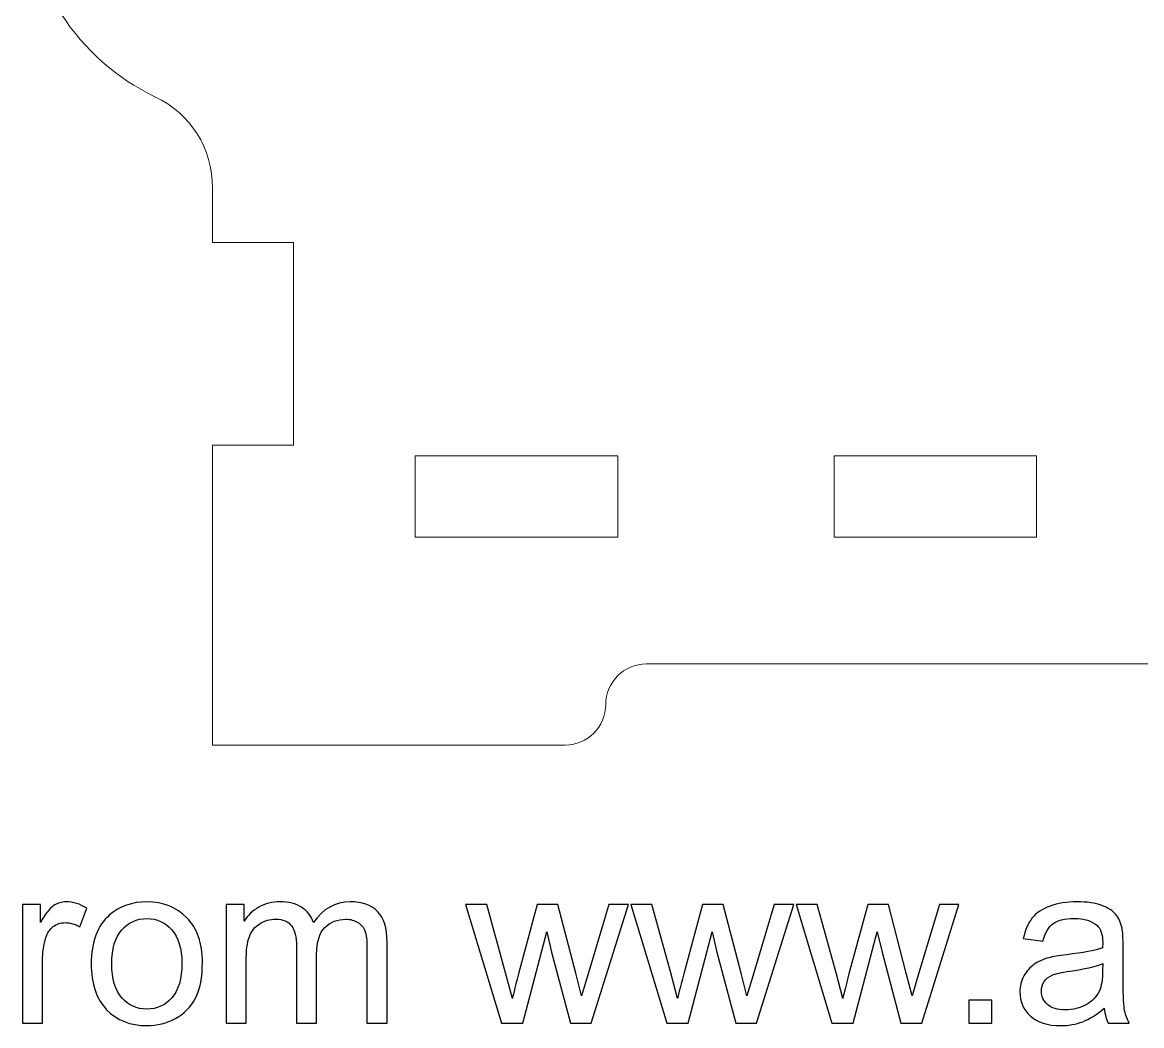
# Model space of a CAD drawing. Header units: millimetres. Extents: x -184 to 140, y -164 to 195.
# Drawn here: x -17.81 to 23.61, y -163.55 to -126.43 of the extents above; entities that cross this region are included whole.
import ezdxf

# ---------------------------------------------------------------- set-up
doc = ezdxf.new("R2010")
doc.units = ezdxf.units.MM
doc.header["$MEASUREMENT"] = 0
doc.layers.add('Layer 1', color=7, linetype='Continuous')

msp = doc.modelspace()

# ---------------------------------------------------------------- linework, layer by layer
at = {"layer": 'Layer 1', "color": 177, "lineweight": 5}
for points, knots in [([(55.2271, -7.4759), (55.2271, -7.4759), (58.2271, -7.4759), (58.2271, -7.4759), (58.2271, -7.4759), (58.2271, -7.4759), (58.2271, 0.0249), (58.2271, 0.0249), (58.2271, 0.0249), (58.2271, 0.0249), (55.2271, 0.0249), (55.2271, 0.0249), (55.2271, 0.0249), (55.2271, 0.0249), (29.7276, 0.0249), (29.7276, 0.0249), (29.7276, 0.0249), (25.5963, 0.0249), (22.2272, -3.3445), (22.2272, -7.4759), (22.2272, -7.4759), (22.2272, -7.4759), (22.2272, -41.4156), (22.2272, -41.4156), (22.2272, -41.4156), (22.2272, -57.9383), (5.7515, -71.4154), (-10.7727, -71.4154), (-10.7727, -71.4154), (-10.7727, -71.4154), (-10.7727, -110.5738), (-10.7727, -110.5738), (-10.7727, -110.5738), (-10.7727, -112.0526), (-11.5706, -113.3187), (-12.9045, -113.9569), (-12.9045, -113.9569), (-15.7433, -115.313), (-17.7057, -118.2125), (-17.7057, -121.5678), (-17.7057, -121.5678), (-17.7057, -124.9248), (-15.7433, -127.8228), (-12.9045, -129.1801), (-12.9045, -129.1801), (-11.5706, -129.8183), (-10.7727, -131.0847), (-10.7727, -132.5631), (-10.7727, -132.5631), (-10.7727, -132.5631), (-10.7727, -134.5794), (-10.7727, -134.5794), (-10.7727, -134.5794), (-10.7727, -134.5794), (-7.7726, -134.5794), (-7.7726, -134.5794), (-7.7726, -134.5794), (-7.7726, -134.5794), (-7.7726, -142.0787), (-7.7726, -142.0787), (-7.7726, -142.0787), (-7.7726, -142.0787), (-10.7727, -142.0787), (-10.7727, -142.0787), (-10.7727, -142.0787), (-10.7727, -142.0787), (-10.7727, -153.1717), (-10.7727, -153.1717), (-10.7727, -153.1717), (-10.7727, -153.1717), (2.2801, -153.1717), (2.2801, -153.1717), (2.2801, -153.1717), (3.1067, -153.1717), (3.7808, -152.498), (3.7808, -151.671), (3.7808, -151.671), (3.7808, -150.8456), (4.4546, -150.1717), (5.2801, -150.1717), (5.2801, -150.1717), (5.2801, -150.1717), (42.1743, -150.1717), (42.1743, -150.1717), (42.1743, -150.1717), (43.0009, -150.1717), (43.6751, -150.8456), (43.6751, -151.671), (43.6751, -151.671), (43.6751, -152.498), (44.3489, -153.1717), (45.1744, -153.1717), (45.1744, -153.1717), (45.1744, -153.1717), (55.2271, -153.1717), (55.2271, -153.1717), (55.2271, -153.1717), (55.2271, -153.1717), (55.2271, -142.4755), (55.2271, -142.4755), (55.2271, -142.4755), (55.2271, -142.4755), (58.2271, -142.4755), (58.2271, -142.4755), (58.2271, -142.4755), (58.2271, -142.4755), (58.2271, -134.9762), (58.2271, -134.9762), (58.2271, -134.9762), (58.2271, -134.9762), (55.2271, -134.9762), (55.2271, -134.9762), (55.2271, -134.9762), (55.2271, -134.9762), (55.2271, -127.4755), (55.2271, -127.4755), (55.2271, -127.4755), (55.2271, -127.4755), (58.2271, -127.4755), (58.2271, -127.4755), (58.2271, -127.4755), (58.2271, -127.4755), (58.2271, -119.9764), (58.2271, -119.9764), (58.2271, -119.9764), (58.2271, -119.9764), (55.2271, -119.9764), (55.2271, -119.9764), (55.2271, -119.9764), (55.2271, -119.9764), (55.2271, -112.4756), (55.2271, -112.4756), (55.2271, -112.4756), (55.2271, -112.4756), (58.2271, -112.4756), (58.2271, -112.4756), (58.2271, -112.4756), (58.2271, -112.4756), (58.2271, -104.9762), (58.2271, -104.9762), (58.2271, -104.9762), (58.2271, -104.9762), (55.2271, -104.9762), (55.2271, -104.9762), (55.2271, -104.9762), (55.2271, -104.9762), (55.2271, -97.4755), (55.2271, -97.4755), (55.2271, -97.4755), (55.2271, -97.4755), (58.2271, -97.4755), (58.2271, -97.4755), (58.2271, -97.4755), (58.2271, -97.4755), (58.2271, -89.9761), (58.2271, -89.9761), (58.2271, -89.9761), (58.2271, -89.9761), (55.2271, -89.9761), (55.2271, -89.9761), (55.2271, -89.9761), (55.2271, -89.9761), (55.2271, -82.4757), (55.2271, -82.4757), (55.2271, -82.4757), (55.2271, -82.4757), (58.2271, -82.4757), (58.2271, -82.4757), (58.2271, -82.4757), (58.2271, -82.4757), (58.2271, -74.9764), (58.2271, -74.9764), (58.2271, -74.9764), (58.2271, -74.9764), (55.2271, -74.9764), (55.2271, -74.9764), (55.2271, -74.9764), (55.2271, -74.9764), (55.2271, -67.4756), (55.2271, -67.4756), (55.2271, -67.4756), (55.2271, -67.4756), (58.2271, -67.4756), (58.2271, -67.4756), (58.2271, -67.4756), (58.2271, -67.4756), (58.2271, -59.9763), (58.2271, -59.9763), (58.2271, -59.9763), (58.2271, -59.9763), (55.2271, -59.9763), (55.2271, -59.9763), (55.2271, -59.9763), (55.2271, -59.9763), (55.2271, -52.4758), (55.2271, -52.4758), (55.2271, -52.4758), (55.2271, -52.4758), (58.2271, -52.4758), (58.2271, -52.4758), (58.2271, -52.4758), (58.2271, -52.4758), (58.2271, -44.9765), (58.2271, -44.9765), (58.2271, -44.9765), (58.2271, -44.9765), (55.2271, -44.9765), (55.2271, -44.9765), (55.2271, -44.9765), (55.2271, -44.9765), (55.2271, -37.4757), (55.2271, -37.4757), (55.2271, -37.4757), (55.2271, -37.4757), (58.2271, -37.4757), (58.2271, -37.4757), (58.2271, -37.4757), (58.2271, -37.4757), (58.2271, -29.975), (58.2271, -29.975), (58.2271, -29.975), (58.2271, -29.975), (55.2271, -29.975), (55.2271, -29.975), (55.2271, -29.975), (55.2271, -29.975), (55.2271, -22.476), (55.2271, -22.476), (55.2271, -22.476), (55.2271, -22.476), (58.2271, -22.476), (58.2271, -22.476), (58.2271, -22.476), (58.2271, -22.476), (58.2271, -14.9752), (58.2271, -14.9752), (58.2271, -14.9752), (58.2271, -14.9752), (55.2271, -14.9752), (55.2271, -14.9752), (55.2271, -14.9752), (55.2271, -14.9752), (55.2271, -7.4759), (55.2271, -7.4759)], [0, 0, 0, 0, 0.016129, 0.016129, 0.016129, 0.016129, 0.0322581, 0.0322581, 0.0322581, 0.0322581, 0.0483871, 0.0483871, 0.0483871, 0.0483871, 0.0645161, 0.0645161, 0.0645161, 0.0645161, 0.0806452, 0.0806452, 0.0806452, 0.0806452, 0.0967742, 0.0967742, 0.0967742, 0.0967742, 0.1129032, 0.1129032, 0.1129032, 0.1129032, 0.1290323, 0.1290323, 0.1290323, 0.1290323, 0.1451613, 0.1451613, 0.1451613, 0.1451613, 0.1612903, 0.1612903, 0.1612903, 0.1612903, 0.1774194, 0.1774194, 0.1774194, 0.1774194, 0.1935484, 0.1935484, 0.1935484, 0.1935484, 0.2096774, 0.2096774, 0.2096774, 0.2096774, 0.2258065, 0.2258065, 0.2258065, 0.2258065, 0.2419355, 0.2419355, 0.2419355, 0.2419355, 0.2580645, 0.2580645, 0.2580645, 0.2580645, 0.2741935, 0.2741935, 0.2741935, 0.2741935, 0.2903226, 0.2903226, 0.2903226, 0.2903226, 0.3064516, 0.3064516, 0.3064516, 0.3064516, 0.3225806, 0.3225806, 0.3225806, 0.3225806, 0.3387097, 0.3387097, 0.3387097, 0.3387097, 0.3548387, 0.3548387, 0.3548387, 0.3548387, 0.3709677, 0.3709677, 0.3709677, 0.3709677, 0.3870968, 0.3870968, 0.3870968, 0.3870968, 0.4032258, 0.4032258, 0.4032258, 0.4032258, 0.4193548, 0.4193548, 0.4193548, 0.4193548, 0.4354839, 0.4354839, 0.4354839, 0.4354839, 0.4516129, 0.4516129, 0.4516129, 0.4516129, 0.4677419, 0.4677419, 0.4677419, 0.4677419, 0.483871, 0.483871, 0.483871, 0.483871, 0.5, 0.5, 0.5, 0.5, 0.516129, 0.516129, 0.516129, 0.516129, 0.5322581, 0.5322581, 0.5322581, 0.5322581, 0.5483871, 0.5483871, 0.5483871, 0.5483871, 0.5645161, 0.5645161, 0.5645161, 0.5645161, 0.5806452, 0.5806452, 0.5806452, 0.5806452, 0.5967742, 0.5967742, 0.5967742, 0.5967742, 0.6129032, 0.6129032, 0.6129032, 0.6129032, 0.6290323, 0.6290323, 0.6290323, 0.6290323, 0.6451613, 0.6451613, 0.6451613, 0.6451613, 0.6612903, 0.6612903, 0.6612903, 0.6612903, 0.6774194, 0.6774194, 0.6774194, 0.6774194, 0.6935484, 0.6935484, 0.6935484, 0.6935484, 0.7096774, 0.7096774, 0.7096774, 0.7096774, 0.7258065, 0.7258065, 0.7258065, 0.7258065, 0.7419355, 0.7419355, 0.7419355, 0.7419355, 0.7580645, 0.7580645, 0.7580645, 0.7580645, 0.7741935, 0.7741935, 0.7741935, 0.7741935, 0.7903226, 0.7903226, 0.7903226, 0.7903226, 0.8064516, 0.8064516, 0.8064516, 0.8064516, 0.8225806, 0.8225806, 0.8225806, 0.8225806, 0.8387097, 0.8387097, 0.8387097, 0.8387097, 0.8548387, 0.8548387, 0.8548387, 0.8548387, 0.8709677, 0.8709677, 0.8709677, 0.8709677, 0.8870968, 0.8870968, 0.8870968, 0.8870968, 0.9032258, 0.9032258, 0.9032258, 0.9032258, 0.9193548, 0.9193548, 0.9193548, 0.9193548, 0.9354839, 0.9354839, 0.9354839, 0.9354839, 0.9516129, 0.9516129, 0.9516129, 0.9516129, 0.9677419, 0.9677419, 0.9677419, 0.9677419, 1, 1, 1, 1]), ([(4.2271, -145.4755), (4.2271, -145.4755), (4.2271, -142.4755), (4.2271, -142.4755), (4.2271, -142.4755), (4.2271, -142.4755), (-3.2722, -142.4755), (-3.2722, -142.4755), (-3.2722, -142.4755), (-3.2722, -142.4755), (-3.2722, -145.4755), (-3.2722, -145.4755), (-3.2722, -145.4755), (-3.2722, -145.4755), (4.2271, -145.4755), (4.2271, -145.4755)], [0, 0, 0, 0, 0.2, 0.2, 0.2, 0.2, 0.4, 0.4, 0.4, 0.4, 0.6, 0.6, 0.6, 0.6, 1, 1, 1, 1]), ([(19.7275, -145.4755), (19.7275, -145.4755), (19.7275, -142.4755), (19.7275, -142.4755), (19.7275, -142.4755), (19.7275, -142.4755), (12.2281, -142.4755), (12.2281, -142.4755), (12.2281, -142.4755), (12.2281, -142.4755), (12.2281, -145.4755), (12.2281, -145.4755), (12.2281, -145.4755), (12.2281, -145.4755), (19.7275, -145.4755), (19.7275, -145.4755)], [0, 0, 0, 0, 0.2, 0.2, 0.2, 0.2, 0.4, 0.4, 0.4, 0.4, 0.6, 0.6, 0.6, 0.6, 1, 1, 1, 1])]:
    msp.add_open_spline(points, degree=3, knots=knots, dxfattribs=at)
at = {"layer": 'Layer 1', "color": 250, "lineweight": 15}
for points, knots in [([(55.2271, -7.4759), (55.2271, -7.4759), (58.2271, -7.4759), (58.2271, -7.4759), (58.2271, -7.4759), (58.2271, -7.4759), (58.2271, 0.0249), (58.2271, 0.0249), (58.2271, 0.0249), (58.2271, 0.0249), (55.2271, 0.0249), (55.2271, 0.0249), (55.2271, 0.0249), (55.2271, 0.0249), (29.7276, 0.0249), (29.7276, 0.0249), (29.7276, 0.0249), (25.5963, 0.0249), (22.2272, -3.3445), (22.2272, -7.4759), (22.2272, -7.4759), (22.2272, -7.4759), (22.2272, -41.4156), (22.2272, -41.4156), (22.2272, -41.4156), (22.2272, -57.9383), (5.7515, -71.4154), (-10.7727, -71.4154), (-10.7727, -71.4154), (-10.7727, -71.4154), (-10.7727, -110.5738), (-10.7727, -110.5738), (-10.7727, -110.5738), (-10.7727, -112.0526), (-11.5706, -113.3187), (-12.9045, -113.9569), (-12.9045, -113.9569), (-15.7433, -115.313), (-17.7057, -118.2125), (-17.7057, -121.5678), (-17.7057, -121.5678), (-17.7057, -124.9248), (-15.7433, -127.8228), (-12.9045, -129.1801), (-12.9045, -129.1801), (-11.5706, -129.8183), (-10.7727, -131.0847), (-10.7727, -132.5631), (-10.7727, -132.5631), (-10.7727, -132.5631), (-10.7727, -134.5794), (-10.7727, -134.5794), (-10.7727, -134.5794), (-10.7727, -134.5794), (-7.7726, -134.5794), (-7.7726, -134.5794), (-7.7726, -134.5794), (-7.7726, -134.5794), (-7.7726, -142.0787), (-7.7726, -142.0787), (-7.7726, -142.0787), (-7.7726, -142.0787), (-10.7727, -142.0787), (-10.7727, -142.0787), (-10.7727, -142.0787), (-10.7727, -142.0787), (-10.7727, -153.1717), (-10.7727, -153.1717), (-10.7727, -153.1717), (-10.7727, -153.1717), (2.2801, -153.1717), (2.2801, -153.1717), (2.2801, -153.1717), (3.1067, -153.1717), (3.7808, -152.498), (3.7808, -151.671), (3.7808, -151.671), (3.7808, -150.8456), (4.4546, -150.1717), (5.2801, -150.1717), (5.2801, -150.1717), (5.2801, -150.1717), (42.1743, -150.1717), (42.1743, -150.1717), (42.1743, -150.1717), (43.0009, -150.1717), (43.6751, -150.8456), (43.6751, -151.671), (43.6751, -151.671), (43.6751, -152.498), (44.3489, -153.1717), (45.1744, -153.1717), (45.1744, -153.1717), (45.1744, -153.1717), (55.2271, -153.1717), (55.2271, -153.1717), (55.2271, -153.1717), (55.2271, -153.1717), (55.2271, -142.4755), (55.2271, -142.4755), (55.2271, -142.4755), (55.2271, -142.4755), (58.2271, -142.4755), (58.2271, -142.4755), (58.2271, -142.4755), (58.2271, -142.4755), (58.2271, -134.9762), (58.2271, -134.9762), (58.2271, -134.9762), (58.2271, -134.9762), (55.2271, -134.9762), (55.2271, -134.9762), (55.2271, -134.9762), (55.2271, -134.9762), (55.2271, -127.4755), (55.2271, -127.4755), (55.2271, -127.4755), (55.2271, -127.4755), (58.2271, -127.4755), (58.2271, -127.4755), (58.2271, -127.4755), (58.2271, -127.4755), (58.2271, -119.9764), (58.2271, -119.9764), (58.2271, -119.9764), (58.2271, -119.9764), (55.2271, -119.9764), (55.2271, -119.9764), (55.2271, -119.9764), (55.2271, -119.9764), (55.2271, -112.4756), (55.2271, -112.4756), (55.2271, -112.4756), (55.2271, -112.4756), (58.2271, -112.4756), (58.2271, -112.4756), (58.2271, -112.4756), (58.2271, -112.4756), (58.2271, -104.9762), (58.2271, -104.9762), (58.2271, -104.9762), (58.2271, -104.9762), (55.2271, -104.9762), (55.2271, -104.9762), (55.2271, -104.9762), (55.2271, -104.9762), (55.2271, -97.4755), (55.2271, -97.4755), (55.2271, -97.4755), (55.2271, -97.4755), (58.2271, -97.4755), (58.2271, -97.4755), (58.2271, -97.4755), (58.2271, -97.4755), (58.2271, -89.9761), (58.2271, -89.9761), (58.2271, -89.9761), (58.2271, -89.9761), (55.2271, -89.9761), (55.2271, -89.9761), (55.2271, -89.9761), (55.2271, -89.9761), (55.2271, -82.4757), (55.2271, -82.4757), (55.2271, -82.4757), (55.2271, -82.4757), (58.2271, -82.4757), (58.2271, -82.4757), (58.2271, -82.4757), (58.2271, -82.4757), (58.2271, -74.9764), (58.2271, -74.9764), (58.2271, -74.9764), (58.2271, -74.9764), (55.2271, -74.9764), (55.2271, -74.9764), (55.2271, -74.9764), (55.2271, -74.9764), (55.2271, -67.4756), (55.2271, -67.4756), (55.2271, -67.4756), (55.2271, -67.4756), (58.2271, -67.4756), (58.2271, -67.4756), (58.2271, -67.4756), (58.2271, -67.4756), (58.2271, -59.9763), (58.2271, -59.9763), (58.2271, -59.9763), (58.2271, -59.9763), (55.2271, -59.9763), (55.2271, -59.9763), (55.2271, -59.9763), (55.2271, -59.9763), (55.2271, -52.4758), (55.2271, -52.4758), (55.2271, -52.4758), (55.2271, -52.4758), (58.2271, -52.4758), (58.2271, -52.4758), (58.2271, -52.4758), (58.2271, -52.4758), (58.2271, -44.9765), (58.2271, -44.9765), (58.2271, -44.9765), (58.2271, -44.9765), (55.2271, -44.9765), (55.2271, -44.9765), (55.2271, -44.9765), (55.2271, -44.9765), (55.2271, -37.4757), (55.2271, -37.4757), (55.2271, -37.4757), (55.2271, -37.4757), (58.2271, -37.4757), (58.2271, -37.4757), (58.2271, -37.4757), (58.2271, -37.4757), (58.2271, -29.975), (58.2271, -29.975), (58.2271, -29.975), (58.2271, -29.975), (55.2271, -29.975), (55.2271, -29.975), (55.2271, -29.975), (55.2271, -29.975), (55.2271, -22.476), (55.2271, -22.476), (55.2271, -22.476), (55.2271, -22.476), (58.2271, -22.476), (58.2271, -22.476), (58.2271, -22.476), (58.2271, -22.476), (58.2271, -14.9752), (58.2271, -14.9752), (58.2271, -14.9752), (58.2271, -14.9752), (55.2271, -14.9752), (55.2271, -14.9752), (55.2271, -14.9752), (55.2271, -14.9752), (55.2271, -7.4759), (55.2271, -7.4759)], [0, 0, 0, 0, 0.016129, 0.016129, 0.016129, 0.016129, 0.0322581, 0.0322581, 0.0322581, 0.0322581, 0.0483871, 0.0483871, 0.0483871, 0.0483871, 0.0645161, 0.0645161, 0.0645161, 0.0645161, 0.0806452, 0.0806452, 0.0806452, 0.0806452, 0.0967742, 0.0967742, 0.0967742, 0.0967742, 0.1129032, 0.1129032, 0.1129032, 0.1129032, 0.1290323, 0.1290323, 0.1290323, 0.1290323, 0.1451613, 0.1451613, 0.1451613, 0.1451613, 0.1612903, 0.1612903, 0.1612903, 0.1612903, 0.1774194, 0.1774194, 0.1774194, 0.1774194, 0.1935484, 0.1935484, 0.1935484, 0.1935484, 0.2096774, 0.2096774, 0.2096774, 0.2096774, 0.2258065, 0.2258065, 0.2258065, 0.2258065, 0.2419355, 0.2419355, 0.2419355, 0.2419355, 0.2580645, 0.2580645, 0.2580645, 0.2580645, 0.2741935, 0.2741935, 0.2741935, 0.2741935, 0.2903226, 0.2903226, 0.2903226, 0.2903226, 0.3064516, 0.3064516, 0.3064516, 0.3064516, 0.3225806, 0.3225806, 0.3225806, 0.3225806, 0.3387097, 0.3387097, 0.3387097, 0.3387097, 0.3548387, 0.3548387, 0.3548387, 0.3548387, 0.3709677, 0.3709677, 0.3709677, 0.3709677, 0.3870968, 0.3870968, 0.3870968, 0.3870968, 0.4032258, 0.4032258, 0.4032258, 0.4032258, 0.4193548, 0.4193548, 0.4193548, 0.4193548, 0.4354839, 0.4354839, 0.4354839, 0.4354839, 0.4516129, 0.4516129, 0.4516129, 0.4516129, 0.4677419, 0.4677419, 0.4677419, 0.4677419, 0.483871, 0.483871, 0.483871, 0.483871, 0.5, 0.5, 0.5, 0.5, 0.516129, 0.516129, 0.516129, 0.516129, 0.5322581, 0.5322581, 0.5322581, 0.5322581, 0.5483871, 0.5483871, 0.5483871, 0.5483871, 0.5645161, 0.5645161, 0.5645161, 0.5645161, 0.5806452, 0.5806452, 0.5806452, 0.5806452, 0.5967742, 0.5967742, 0.5967742, 0.5967742, 0.6129032, 0.6129032, 0.6129032, 0.6129032, 0.6290323, 0.6290323, 0.6290323, 0.6290323, 0.6451613, 0.6451613, 0.6451613, 0.6451613, 0.6612903, 0.6612903, 0.6612903, 0.6612903, 0.6774194, 0.6774194, 0.6774194, 0.6774194, 0.6935484, 0.6935484, 0.6935484, 0.6935484, 0.7096774, 0.7096774, 0.7096774, 0.7096774, 0.7258065, 0.7258065, 0.7258065, 0.7258065, 0.7419355, 0.7419355, 0.7419355, 0.7419355, 0.7580645, 0.7580645, 0.7580645, 0.7580645, 0.7741935, 0.7741935, 0.7741935, 0.7741935, 0.7903226, 0.7903226, 0.7903226, 0.7903226, 0.8064516, 0.8064516, 0.8064516, 0.8064516, 0.8225806, 0.8225806, 0.8225806, 0.8225806, 0.8387097, 0.8387097, 0.8387097, 0.8387097, 0.8548387, 0.8548387, 0.8548387, 0.8548387, 0.8709677, 0.8709677, 0.8709677, 0.8709677, 0.8870968, 0.8870968, 0.8870968, 0.8870968, 0.9032258, 0.9032258, 0.9032258, 0.9032258, 0.9193548, 0.9193548, 0.9193548, 0.9193548, 0.9354839, 0.9354839, 0.9354839, 0.9354839, 0.9516129, 0.9516129, 0.9516129, 0.9516129, 0.9677419, 0.9677419, 0.9677419, 0.9677419, 1, 1, 1, 1]), ([(4.2271, -145.4755), (4.2271, -145.4755), (4.2271, -142.4755), (4.2271, -142.4755), (4.2271, -142.4755), (4.2271, -142.4755), (-3.2722, -142.4755), (-3.2722, -142.4755), (-3.2722, -142.4755), (-3.2722, -142.4755), (-3.2722, -145.4755), (-3.2722, -145.4755), (-3.2722, -145.4755), (-3.2722, -145.4755), (4.2271, -145.4755), (4.2271, -145.4755)], [0, 0, 0, 0, 0.2, 0.2, 0.2, 0.2, 0.4, 0.4, 0.4, 0.4, 0.6, 0.6, 0.6, 0.6, 1, 1, 1, 1]), ([(19.7275, -145.4755), (19.7275, -145.4755), (19.7275, -142.4755), (19.7275, -142.4755), (19.7275, -142.4755), (19.7275, -142.4755), (12.2281, -142.4755), (12.2281, -142.4755), (12.2281, -142.4755), (12.2281, -142.4755), (12.2281, -145.4755), (12.2281, -145.4755), (12.2281, -145.4755), (12.2281, -145.4755), (19.7275, -145.4755), (19.7275, -145.4755)], [0, 0, 0, 0, 0.2, 0.2, 0.2, 0.2, 0.4, 0.4, 0.4, 0.4, 0.6, 0.6, 0.6, 0.6, 1, 1, 1, 1])]:
    msp.add_open_spline(points, degree=3, knots=knots, dxfattribs=at)
at = {"layer": 'Layer 1', "color": 7}
for points, knots in [([(-17.8096, -163.4598), (-17.8096, -163.4598), (-17.8096, -159.0656), (-17.8096, -159.0656), (-17.8096, -159.0656), (-17.8096, -159.0656), (-17.1407, -159.0656), (-17.1407, -159.0656), (-17.1407, -159.0656), (-17.1407, -159.0656), (-17.1407, -159.7387), (-17.1407, -159.7387), (-17.1407, -159.7387), (-16.97, -159.4268), (-16.8119, -159.2208), (-16.6666, -159.122), (-16.6666, -159.122), (-16.5212, -159.0218), (-16.3618, -158.9724), (-16.1882, -158.9724), (-16.1882, -158.9724), (-15.937, -158.9724), (-15.6816, -159.0515), (-15.422, -159.2081), (-15.422, -159.2081), (-15.422, -159.2081), (-15.6872, -159.8953), (-15.6872, -159.8953), (-15.6872, -159.8953), (-15.8679, -159.7937), (-16.0485, -159.7429), (-16.2291, -159.7429), (-16.2291, -159.7429), (-16.3914, -159.7429), (-16.5367, -159.7923), (-16.6651, -159.8897), (-16.6651, -159.8897), (-16.7936, -159.987), (-16.8853, -160.1225), (-16.9403, -160.2961), (-16.9403, -160.2961), (-17.0236, -160.56), (-17.0645, -160.8492), (-17.0645, -161.1639), (-17.0645, -161.1639), (-17.0645, -161.1639), (-17.0645, -163.4598), (-17.0645, -163.4598), (-17.0645, -163.4598), (-17.0645, -163.4598), (-17.8096, -163.4598), (-17.8096, -163.4598)], [0, 0, 0, 0, 0.0714286, 0.0714286, 0.0714286, 0.0714286, 0.1428571, 0.1428571, 0.1428571, 0.1428571, 0.2142857, 0.2142857, 0.2142857, 0.2142857, 0.2857143, 0.2857143, 0.2857143, 0.2857143, 0.3571429, 0.3571429, 0.3571429, 0.3571429, 0.4285714, 0.4285714, 0.4285714, 0.4285714, 0.5, 0.5, 0.5, 0.5, 0.5714286, 0.5714286, 0.5714286, 0.5714286, 0.6428571, 0.6428571, 0.6428571, 0.6428571, 0.7142857, 0.7142857, 0.7142857, 0.7142857, 0.7857143, 0.7857143, 0.7857143, 0.7857143, 0.8571429, 0.8571429, 0.8571429, 0.8571429, 1, 1, 1, 1]), ([(-15.2611, -161.2627), (-15.2611, -160.4513), (-15.0353, -159.8502), (-14.5824, -159.4593), (-14.5824, -159.4593), (-14.2056, -159.1347), (-13.7441, -158.9724), (-13.2009, -158.9724), (-13.2009, -158.9724), (-12.5983, -158.9724), (-12.1044, -159.17), (-11.7206, -159.5651), (-11.7206, -159.5651), (-11.3382, -159.9588), (-11.1463, -160.5049), (-11.1463, -161.2006), (-11.1463, -161.2006), (-11.1463, -161.765), (-11.2309, -162.2081), (-11.4003, -162.5313), (-11.4003, -162.5313), (-11.5696, -162.8544), (-11.8166, -163.1056), (-12.1411, -163.2848), (-12.1411, -163.2848), (-12.4643, -163.464), (-12.8185, -163.5529), (-13.2009, -163.5529), (-13.2009, -163.5529), (-13.8161, -163.5529), (-14.3128, -163.3568), (-14.6924, -162.9631), (-14.6924, -162.9631), (-15.072, -162.5694), (-15.2611, -162.0021), (-15.2611, -161.2627)], [0, 0, 0, 0, 0.1, 0.1, 0.1, 0.1, 0.2, 0.2, 0.2, 0.2, 0.3, 0.3, 0.3, 0.3, 0.4, 0.4, 0.4, 0.4, 0.5, 0.5, 0.5, 0.5, 0.6, 0.6, 0.6, 0.6, 0.7, 0.7, 0.7, 0.7, 0.8, 0.8, 0.8, 0.8, 1, 1, 1, 1]), ([(-10.2728, -163.4598), (-10.2728, -163.4598), (-10.2728, -159.0656), (-10.2728, -159.0656), (-10.2728, -159.0656), (-10.2728, -159.0656), (-9.6039, -159.0656), (-9.6039, -159.0656), (-9.6039, -159.0656), (-9.6039, -159.0656), (-9.6039, -159.6865), (-9.6039, -159.6865), (-9.6039, -159.6865), (-9.4671, -159.472), (-9.2836, -159.2984), (-9.055, -159.1686), (-9.055, -159.1686), (-8.8264, -159.0374), (-8.5668, -158.9724), (-8.2747, -158.9724), (-8.2747, -158.9724), (-7.9501, -158.9724), (-7.6834, -159.0402), (-7.476, -159.1742), (-7.476, -159.1742), (-7.2685, -159.3097), (-7.1218, -159.4974), (-7.0371, -159.7401), (-7.0371, -159.7401), (-6.6872, -159.2279), (-6.2342, -158.9724), (-5.6754, -158.9724), (-5.6754, -158.9724), (-5.2379, -158.9724), (-4.9007, -159.0924), (-4.6664, -159.3337), (-4.6664, -159.3337), (-4.4308, -159.575), (-4.3122, -159.9461), (-4.3122, -160.4471), (-4.3122, -160.4471), (-4.3122, -160.4471), (-4.3122, -163.4598), (-4.3122, -163.4598), (-4.3122, -163.4598), (-4.3122, -163.4598), (-5.0573, -163.4598), (-5.0573, -163.4598), (-5.0573, -163.4598), (-5.0573, -163.4598), (-5.0573, -160.694), (-5.0573, -160.694), (-5.0573, -160.694), (-5.0573, -160.3977), (-5.0827, -160.1832), (-5.1307, -160.052), (-5.1307, -160.052), (-5.1787, -159.9207), (-5.2662, -159.8163), (-5.3946, -159.7359), (-5.3946, -159.7359), (-5.5216, -159.6554), (-5.6711, -159.6159), (-5.8419, -159.6159), (-5.8419, -159.6159), (-6.1523, -159.6159), (-6.4092, -159.7189), (-6.6138, -159.9235), (-6.6138, -159.9235), (-6.8184, -160.1296), (-6.92, -160.4584), (-6.92, -160.9099), (-6.92, -160.9099), (-6.92, -160.9099), (-6.92, -163.4598), (-6.92, -163.4598), (-6.92, -163.4598), (-6.92, -163.4598), (-7.6651, -163.4598), (-7.6651, -163.4598), (-7.6651, -163.4598), (-7.6651, -163.4598), (-7.6651, -160.6079), (-7.6651, -160.6079), (-7.6651, -160.6079), (-7.6651, -160.2777), (-7.7257, -160.0294), (-7.8471, -159.8643), (-7.8471, -159.8643), (-7.9684, -159.6992), (-8.1674, -159.6159), (-8.4426, -159.6159), (-8.4426, -159.6159), (-8.6514, -159.6159), (-8.8447, -159.671), (-9.0225, -159.781), (-9.0225, -159.781), (-9.2003, -159.8911), (-9.3288, -160.052), (-9.4092, -160.265), (-9.4092, -160.265), (-9.4882, -160.4767), (-9.5277, -160.7829), (-9.5277, -161.1823), (-9.5277, -161.1823), (-9.5277, -161.1823), (-9.5277, -163.4598), (-9.5277, -163.4598), (-9.5277, -163.4598), (-9.5277, -163.4598), (-10.2728, -163.4598), (-10.2728, -163.4598)], [0, 0, 0, 0, 0.0344828, 0.0344828, 0.0344828, 0.0344828, 0.0689655, 0.0689655, 0.0689655, 0.0689655, 0.1034483, 0.1034483, 0.1034483, 0.1034483, 0.137931, 0.137931, 0.137931, 0.137931, 0.1724138, 0.1724138, 0.1724138, 0.1724138, 0.2068966, 0.2068966, 0.2068966, 0.2068966, 0.2413793, 0.2413793, 0.2413793, 0.2413793, 0.2758621, 0.2758621, 0.2758621, 0.2758621, 0.3103448, 0.3103448, 0.3103448, 0.3103448, 0.3448276, 0.3448276, 0.3448276, 0.3448276, 0.3793103, 0.3793103, 0.3793103, 0.3793103, 0.4137931, 0.4137931, 0.4137931, 0.4137931, 0.4482759, 0.4482759, 0.4482759, 0.4482759, 0.4827586, 0.4827586, 0.4827586, 0.4827586, 0.5172414, 0.5172414, 0.5172414, 0.5172414, 0.5517241, 0.5517241, 0.5517241, 0.5517241, 0.5862069, 0.5862069, 0.5862069, 0.5862069, 0.6206897, 0.6206897, 0.6206897, 0.6206897, 0.6551724, 0.6551724, 0.6551724, 0.6551724, 0.6896552, 0.6896552, 0.6896552, 0.6896552, 0.7241379, 0.7241379, 0.7241379, 0.7241379, 0.7586207, 0.7586207, 0.7586207, 0.7586207, 0.7931034, 0.7931034, 0.7931034, 0.7931034, 0.8275862, 0.8275862, 0.8275862, 0.8275862, 0.862069, 0.862069, 0.862069, 0.862069, 0.8965517, 0.8965517, 0.8965517, 0.8965517, 0.9310345, 0.9310345, 0.9310345, 0.9310345, 1, 1, 1, 1]), ([(22.2309, -162.9095), (21.9543, -163.1451), (21.6876, -163.3102), (21.4322, -163.4076), (21.4322, -163.4076), (21.1768, -163.505), (20.9031, -163.5529), (20.6095, -163.5529), (20.6095, -163.5529), (20.1269, -163.5529), (19.7558, -163.4358), (19.4962, -163.2002), (19.4962, -163.2002), (19.2365, -162.9659), (19.1067, -162.6653), (19.1067, -162.2999), (19.1067, -162.2999), (19.1067, -162.0854), (19.1561, -161.8892), (19.2535, -161.7114), (19.2535, -161.7114), (19.3522, -161.5336), (19.4806, -161.3925), (19.6387, -161.2853), (19.6387, -161.2853), (19.7981, -161.178), (19.9759, -161.0962), (20.1749, -161.0411), (20.1749, -161.0411), (20.3217, -161.003), (20.5432, -160.9664), (20.8381, -160.9297), (20.8381, -160.9297), (21.4393, -160.8591), (21.8838, -160.773), (22.1674, -160.6743), (22.1674, -160.6743), (22.1702, -160.5727), (22.1716, -160.5077), (22.1716, -160.4809), (22.1716, -160.4809), (22.1716, -160.179), (22.1011, -159.9659), (21.96, -159.8417), (21.96, -159.8417), (21.7695, -159.6738), (21.4858, -159.5905), (21.1105, -159.5905), (21.1105, -159.5905), (20.7591, -159.5905), (20.4995, -159.6526), (20.333, -159.7754), (20.333, -159.7754), (20.165, -159.8981), (20.0423, -160.1155), (19.9618, -160.4287), (19.9618, -160.4287), (19.9618, -160.4287), (19.2337, -160.3271), (19.2337, -160.3271), (19.2337, -160.3271), (19.3, -160.0153), (19.4087, -159.7627), (19.5611, -159.5708), (19.5611, -159.5708), (19.7135, -159.3789), (19.9336, -159.2321), (20.2215, -159.1277), (20.2215, -159.1277), (20.5079, -159.0247), (20.8424, -158.9724), (21.2206, -158.9724), (21.2206, -158.9724), (21.5959, -158.9724), (21.9021, -159.0162), (22.1378, -159.1051), (22.1378, -159.1051), (22.372, -159.194), (22.5456, -159.3041), (22.6557, -159.4381), (22.6557, -159.4381), (22.7657, -159.5722), (22.8433, -159.7415), (22.8885, -159.9461), (22.8885, -159.9461), (22.9125, -160.0731), (22.9252, -160.3017), (22.9252, -160.6305), (22.9252, -160.6305), (22.9252, -160.6305), (22.9252, -161.6183), (22.9252, -161.6183), (22.9252, -161.6183), (22.9252, -162.3083), (22.9407, -162.7444), (22.9717, -162.9292), (22.9717, -162.9292), (23.0014, -163.1141), (23.0635, -163.2905), (23.1538, -163.4598), (23.1538, -163.4598), (23.1538, -163.4598), (22.3748, -163.4598), (22.3748, -163.4598), (22.3748, -163.4598), (22.3001, -163.3032), (22.2521, -163.1197), (22.2309, -162.9095)], [0, 0, 0, 0, 0.0357143, 0.0357143, 0.0357143, 0.0357143, 0.0714286, 0.0714286, 0.0714286, 0.0714286, 0.1071429, 0.1071429, 0.1071429, 0.1071429, 0.1428571, 0.1428571, 0.1428571, 0.1428571, 0.1785714, 0.1785714, 0.1785714, 0.1785714, 0.2142857, 0.2142857, 0.2142857, 0.2142857, 0.25, 0.25, 0.25, 0.25, 0.2857143, 0.2857143, 0.2857143, 0.2857143, 0.3214286, 0.3214286, 0.3214286, 0.3214286, 0.3571429, 0.3571429, 0.3571429, 0.3571429, 0.3928571, 0.3928571, 0.3928571, 0.3928571, 0.4285714, 0.4285714, 0.4285714, 0.4285714, 0.4642857, 0.4642857, 0.4642857, 0.4642857, 0.5, 0.5, 0.5, 0.5, 0.5357143, 0.5357143, 0.5357143, 0.5357143, 0.5714286, 0.5714286, 0.5714286, 0.5714286, 0.6071429, 0.6071429, 0.6071429, 0.6071429, 0.6428571, 0.6428571, 0.6428571, 0.6428571, 0.6785714, 0.6785714, 0.6785714, 0.6785714, 0.7142857, 0.7142857, 0.7142857, 0.7142857, 0.75, 0.75, 0.75, 0.75, 0.7857143, 0.7857143, 0.7857143, 0.7857143, 0.8214286, 0.8214286, 0.8214286, 0.8214286, 0.8571429, 0.8571429, 0.8571429, 0.8571429, 0.8928571, 0.8928571, 0.8928571, 0.8928571, 0.9285714, 0.9285714, 0.9285714, 0.9285714, 1, 1, 1, 1]), ([(-0.0775, -163.4598), (-0.0775, -163.4598), (-1.4053, -159.0656), (-1.4053, -159.0656), (-1.4053, -159.0656), (-1.4053, -159.0656), (-0.6264, -159.0656), (-0.6264, -159.0656), (-0.6264, -159.0656), (-0.6264, -159.0656), (0.0749, -161.6014), (0.0749, -161.6014), (0.0749, -161.6014), (0.0749, -161.6014), (0.3233, -162.5454), (0.3233, -162.5454), (0.3233, -162.5454), (0.3332, -162.4988), (0.4094, -162.1969), (0.5505, -161.6395), (0.5505, -161.6395), (0.5505, -161.6395), (1.2462, -159.0656), (1.2462, -159.0656), (1.2462, -159.0656), (1.2462, -159.0656), (2.0096, -159.0656), (2.0096, -159.0656), (2.0096, -159.0656), (2.0096, -159.0656), (2.6714, -161.6169), (2.6714, -161.6169), (2.6714, -161.6169), (2.6714, -161.6169), (2.8873, -162.4537), (2.8873, -162.4537), (2.8873, -162.4537), (2.8873, -162.4537), (3.1399, -161.6056), (3.1399, -161.6056), (3.1399, -161.6056), (3.1399, -161.6056), (3.8991, -159.0656), (3.8991, -159.0656), (3.8991, -159.0656), (3.8991, -159.0656), (4.623, -159.0656), (4.623, -159.0656), (4.623, -159.0656), (4.623, -159.0656), (3.2443, -163.4598), (3.2443, -163.4598), (3.2443, -163.4598), (3.2443, -163.4598), (2.4738, -163.4598), (2.4738, -163.4598), (2.4738, -163.4598), (2.4738, -163.4598), (1.7767, -160.8309), (1.7767, -160.8309), (1.7767, -160.8309), (1.7767, -160.8309), (1.6003, -160.0788), (1.6003, -160.0788), (1.6003, -160.0788), (1.6003, -160.0788), (0.7113, -163.4598), (0.7113, -163.4598), (0.7113, -163.4598), (0.7113, -163.4598), (-0.0775, -163.4598), (-0.0775, -163.4598)], [0, 0, 0, 0, 0.0526316, 0.0526316, 0.0526316, 0.0526316, 0.1052632, 0.1052632, 0.1052632, 0.1052632, 0.1578947, 0.1578947, 0.1578947, 0.1578947, 0.2105263, 0.2105263, 0.2105263, 0.2105263, 0.2631579, 0.2631579, 0.2631579, 0.2631579, 0.3157895, 0.3157895, 0.3157895, 0.3157895, 0.3684211, 0.3684211, 0.3684211, 0.3684211, 0.4210526, 0.4210526, 0.4210526, 0.4210526, 0.4736842, 0.4736842, 0.4736842, 0.4736842, 0.5263158, 0.5263158, 0.5263158, 0.5263158, 0.5789474, 0.5789474, 0.5789474, 0.5789474, 0.6315789, 0.6315789, 0.6315789, 0.6315789, 0.6842105, 0.6842105, 0.6842105, 0.6842105, 0.7368421, 0.7368421, 0.7368421, 0.7368421, 0.7894737, 0.7894737, 0.7894737, 0.7894737, 0.8421053, 0.8421053, 0.8421053, 0.8421053, 0.8947368, 0.8947368, 0.8947368, 0.8947368, 1, 1, 1, 1]), ([(6.0369, -163.4598), (6.0369, -163.4598), (4.7091, -159.0656), (4.7091, -159.0656), (4.7091, -159.0656), (4.7091, -159.0656), (5.488, -159.0656), (5.488, -159.0656), (5.488, -159.0656), (5.488, -159.0656), (6.1893, -161.6014), (6.1893, -161.6014), (6.1893, -161.6014), (6.1893, -161.6014), (6.4377, -162.5454), (6.4377, -162.5454), (6.4377, -162.5454), (6.4476, -162.4988), (6.5238, -162.1969), (6.6649, -161.6395), (6.6649, -161.6395), (6.6649, -161.6395), (7.3606, -159.0656), (7.3606, -159.0656), (7.3606, -159.0656), (7.3606, -159.0656), (8.124, -159.0656), (8.124, -159.0656), (8.124, -159.0656), (8.124, -159.0656), (8.7858, -161.6169), (8.7858, -161.6169), (8.7858, -161.6169), (8.7858, -161.6169), (9.0017, -162.4537), (9.0017, -162.4537), (9.0017, -162.4537), (9.0017, -162.4537), (9.2543, -161.6056), (9.2543, -161.6056), (9.2543, -161.6056), (9.2543, -161.6056), (10.0135, -159.0656), (10.0135, -159.0656), (10.0135, -159.0656), (10.0135, -159.0656), (10.7374, -159.0656), (10.7374, -159.0656), (10.7374, -159.0656), (10.7374, -159.0656), (9.3587, -163.4598), (9.3587, -163.4598), (9.3587, -163.4598), (9.3587, -163.4598), (8.5882, -163.4598), (8.5882, -163.4598), (8.5882, -163.4598), (8.5882, -163.4598), (7.8911, -160.8309), (7.8911, -160.8309), (7.8911, -160.8309), (7.8911, -160.8309), (7.7147, -160.0788), (7.7147, -160.0788), (7.7147, -160.0788), (7.7147, -160.0788), (6.8257, -163.4598), (6.8257, -163.4598), (6.8257, -163.4598), (6.8257, -163.4598), (6.0369, -163.4598), (6.0369, -163.4598)], [0, 0, 0, 0, 0.0526316, 0.0526316, 0.0526316, 0.0526316, 0.1052632, 0.1052632, 0.1052632, 0.1052632, 0.1578947, 0.1578947, 0.1578947, 0.1578947, 0.2105263, 0.2105263, 0.2105263, 0.2105263, 0.2631579, 0.2631579, 0.2631579, 0.2631579, 0.3157895, 0.3157895, 0.3157895, 0.3157895, 0.3684211, 0.3684211, 0.3684211, 0.3684211, 0.4210526, 0.4210526, 0.4210526, 0.4210526, 0.4736842, 0.4736842, 0.4736842, 0.4736842, 0.5263158, 0.5263158, 0.5263158, 0.5263158, 0.5789474, 0.5789474, 0.5789474, 0.5789474, 0.6315789, 0.6315789, 0.6315789, 0.6315789, 0.6842105, 0.6842105, 0.6842105, 0.6842105, 0.7368421, 0.7368421, 0.7368421, 0.7368421, 0.7894737, 0.7894737, 0.7894737, 0.7894737, 0.8421053, 0.8421053, 0.8421053, 0.8421053, 0.8947368, 0.8947368, 0.8947368, 0.8947368, 1, 1, 1, 1]), ([(12.1513, -163.4598), (12.1513, -163.4598), (10.8235, -159.0656), (10.8235, -159.0656), (10.8235, -159.0656), (10.8235, -159.0656), (11.6024, -159.0656), (11.6024, -159.0656), (11.6024, -159.0656), (11.6024, -159.0656), (12.3037, -161.6014), (12.3037, -161.6014), (12.3037, -161.6014), (12.3037, -161.6014), (12.5521, -162.5454), (12.5521, -162.5454), (12.5521, -162.5454), (12.562, -162.4988), (12.6382, -162.1969), (12.7793, -161.6395), (12.7793, -161.6395), (12.7793, -161.6395), (13.475, -159.0656), (13.475, -159.0656), (13.475, -159.0656), (13.475, -159.0656), (14.2384, -159.0656), (14.2384, -159.0656), (14.2384, -159.0656), (14.2384, -159.0656), (14.9002, -161.6169), (14.9002, -161.6169), (14.9002, -161.6169), (14.9002, -161.6169), (15.1161, -162.4537), (15.1161, -162.4537), (15.1161, -162.4537), (15.1161, -162.4537), (15.3687, -161.6056), (15.3687, -161.6056), (15.3687, -161.6056), (15.3687, -161.6056), (16.1279, -159.0656), (16.1279, -159.0656), (16.1279, -159.0656), (16.1279, -159.0656), (16.8518, -159.0656), (16.8518, -159.0656), (16.8518, -159.0656), (16.8518, -159.0656), (15.4731, -163.4598), (15.4731, -163.4598), (15.4731, -163.4598), (15.4731, -163.4598), (14.7026, -163.4598), (14.7026, -163.4598), (14.7026, -163.4598), (14.7026, -163.4598), (14.0055, -160.8309), (14.0055, -160.8309), (14.0055, -160.8309), (14.0055, -160.8309), (13.8291, -160.0788), (13.8291, -160.0788), (13.8291, -160.0788), (13.8291, -160.0788), (12.9401, -163.4598), (12.9401, -163.4598), (12.9401, -163.4598), (12.9401, -163.4598), (12.1513, -163.4598), (12.1513, -163.4598)], [0, 0, 0, 0, 0.0526316, 0.0526316, 0.0526316, 0.0526316, 0.1052632, 0.1052632, 0.1052632, 0.1052632, 0.1578947, 0.1578947, 0.1578947, 0.1578947, 0.2105263, 0.2105263, 0.2105263, 0.2105263, 0.2631579, 0.2631579, 0.2631579, 0.2631579, 0.3157895, 0.3157895, 0.3157895, 0.3157895, 0.3684211, 0.3684211, 0.3684211, 0.3684211, 0.4210526, 0.4210526, 0.4210526, 0.4210526, 0.4736842, 0.4736842, 0.4736842, 0.4736842, 0.5263158, 0.5263158, 0.5263158, 0.5263158, 0.5789474, 0.5789474, 0.5789474, 0.5789474, 0.6315789, 0.6315789, 0.6315789, 0.6315789, 0.6842105, 0.6842105, 0.6842105, 0.6842105, 0.7368421, 0.7368421, 0.7368421, 0.7368421, 0.7894737, 0.7894737, 0.7894737, 0.7894737, 0.8421053, 0.8421053, 0.8421053, 0.8421053, 0.8947368, 0.8947368, 0.8947368, 0.8947368, 1, 1, 1, 1]), ([(-14.4991, -161.2641), (-14.4991, -161.8257), (-14.3763, -162.2462), (-14.1308, -162.5242), (-14.1308, -162.5242), (-13.8838, -162.8036), (-13.5748, -162.9433), (-13.2009, -162.9433), (-13.2009, -162.9433), (-12.8312, -162.9433), (-12.5235, -162.8036), (-12.2766, -162.5228), (-12.2766, -162.5228), (-12.0311, -162.242), (-11.9083, -161.8144), (-11.9083, -161.2401), (-11.9083, -161.2401), (-11.9083, -160.6982), (-12.0325, -160.2876), (-12.2794, -160.0096), (-12.2794, -160.0096), (-12.5264, -159.7302), (-12.834, -159.5905), (-13.2009, -159.5905), (-13.2009, -159.5905), (-13.5748, -159.5905), (-13.8838, -159.7288), (-14.1308, -160.0068), (-14.1308, -160.0068), (-14.3763, -160.2848), (-14.4991, -160.7039), (-14.4991, -161.2641)], [0, 0, 0, 0, 0.1111111, 0.1111111, 0.1111111, 0.1111111, 0.2222222, 0.2222222, 0.2222222, 0.2222222, 0.3333333, 0.3333333, 0.3333333, 0.3333333, 0.4444444, 0.4444444, 0.4444444, 0.4444444, 0.5555556, 0.5555556, 0.5555556, 0.5555556, 0.6666667, 0.6666667, 0.6666667, 0.6666667, 0.7777778, 0.7777778, 0.7777778, 0.7777778, 1, 1, 1, 1]), ([(22.1716, -161.2585), (21.9007, -161.3685), (21.4943, -161.4617), (20.9524, -161.5379), (20.9524, -161.5379), (20.6448, -161.5816), (20.4275, -161.631), (20.3005, -161.686), (20.3005, -161.686), (20.1735, -161.7411), (20.0761, -161.8215), (20.007, -161.9259), (20.007, -161.9259), (19.9378, -162.0317), (19.9026, -162.1489), (19.9026, -162.2787), (19.9026, -162.2787), (19.9026, -162.4748), (19.9774, -162.6399), (20.1283, -162.7712), (20.1283, -162.7712), (20.2793, -162.9024), (20.4995, -162.9687), (20.7888, -162.9687), (20.7888, -162.9687), (21.0752, -162.9687), (21.3306, -162.9066), (21.555, -162.7811), (21.555, -162.7811), (21.7779, -162.6569), (21.943, -162.4861), (22.0475, -162.2702), (22.0475, -162.2702), (22.1279, -162.1023), (22.1674, -161.8554), (22.1674, -161.5294), (22.1674, -161.5294), (22.1674, -161.5294), (22.1716, -161.2585), (22.1716, -161.2585)], [0, 0, 0, 0, 0.0909091, 0.0909091, 0.0909091, 0.0909091, 0.1818182, 0.1818182, 0.1818182, 0.1818182, 0.2727273, 0.2727273, 0.2727273, 0.2727273, 0.3636364, 0.3636364, 0.3636364, 0.3636364, 0.4545455, 0.4545455, 0.4545455, 0.4545455, 0.5454545, 0.5454545, 0.5454545, 0.5454545, 0.6363636, 0.6363636, 0.6363636, 0.6363636, 0.7272727, 0.7272727, 0.7272727, 0.7272727, 0.8181818, 0.8181818, 0.8181818, 0.8181818, 1, 1, 1, 1]), ([(17.2201, -163.4598), (17.2201, -163.4598), (17.2201, -162.6131), (17.2201, -162.6131), (17.2201, -162.6131), (17.2201, -162.6131), (18.0667, -162.6131), (18.0667, -162.6131), (18.0667, -162.6131), (18.0667, -162.6131), (18.0667, -163.4598), (18.0667, -163.4598), (18.0667, -163.4598), (18.0667, -163.4598), (17.2201, -163.4598), (17.2201, -163.4598)], [0, 0, 0, 0, 0.2, 0.2, 0.2, 0.2, 0.4, 0.4, 0.4, 0.4, 0.6, 0.6, 0.6, 0.6, 1, 1, 1, 1])]:
    msp.add_open_spline(points, degree=3, knots=knots, dxfattribs=at)

doc.saveas('drawing.dxf')
